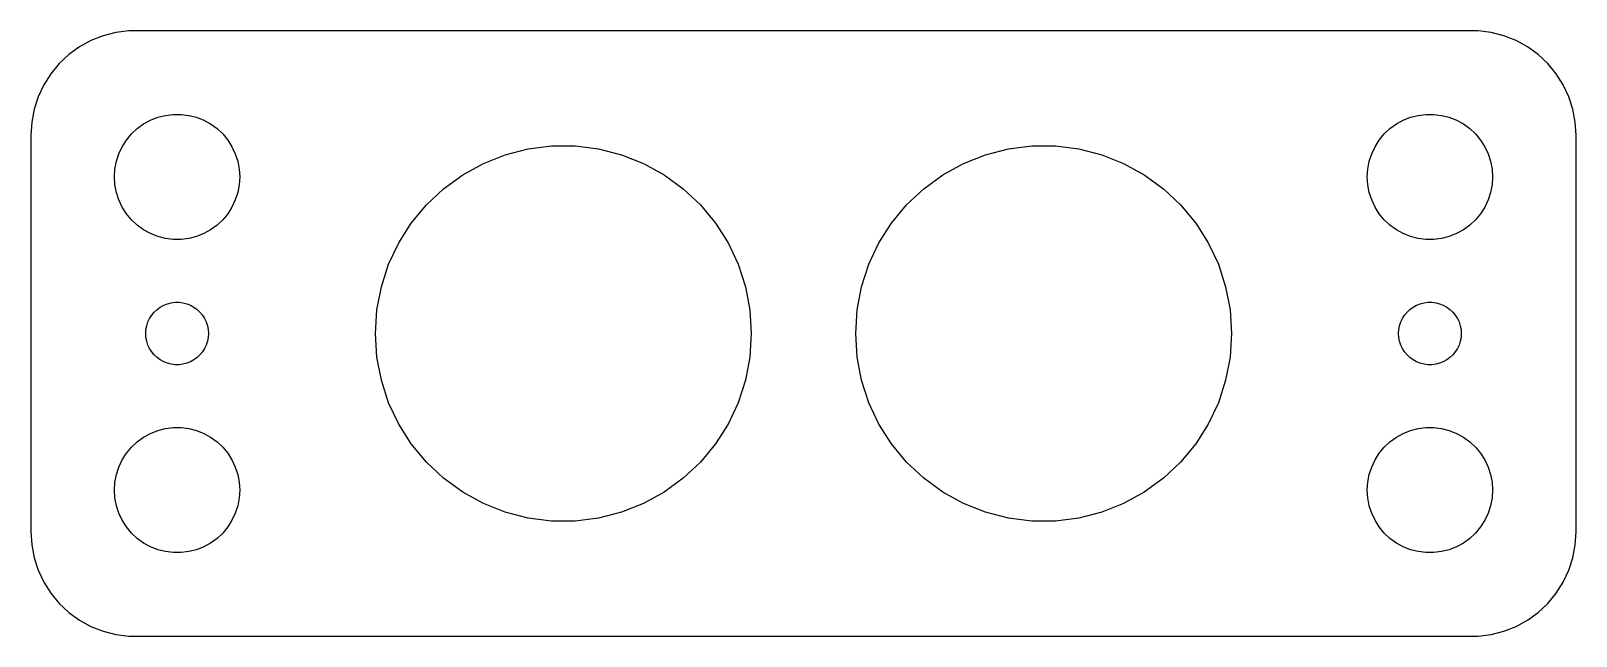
# Model space of a CAD drawing. Header units: metres. Extents: x -37 to 37, y 24.5 to 53.5.
import ezdxf

# ---------------------------------------------------------------- set-up
doc = ezdxf.new("R2010")
doc.units = ezdxf.units.M

msp = doc.modelspace()

# ---------------------------------------------------------------- linework, layer by layer
for p, q in [((-32.9369, 53.4114), (-33.5451, 53.2553)), ((-32.3139, 53.4901), (-32.9369, 53.4114)), ((32.3139, 53.4901), (-32.3139, 53.4901)), ((32.9369, 53.4114), (32.3139, 53.4901)), ((33.5451, 53.2553), (32.9369, 53.4114)), ((-34.6791, 52.7216), (-35.1871, 52.3526)), ((-34.1289, 53.0241), (-34.6791, 52.7216)), ((-33.5451, 53.2553), (-34.1289, 53.0241)), ((34.1289, 53.0241), (33.5451, 53.2553)), ((34.6791, 52.7216), (34.1289, 53.0241)), ((35.1871, 52.3526), (34.6791, 52.7216)), ((-35.6448, 51.9227), (-36.0451, 51.4389)), ((-35.1871, 52.3526), (-35.6448, 51.9227)), ((35.6448, 51.9227), (35.1871, 52.3526)), ((36.0451, 51.4389), (35.6448, 51.9227)), ((-36.0451, 51.4389), (-36.3815, 50.9088)), ((36.3815, 50.9088), (36.0451, 51.4389)), ((-36.6489, 50.3406), (-36.8429, 49.7434)), ((-36.3815, 50.9088), (-36.6489, 50.3406)), ((36.6489, 50.3406), (36.3815, 50.9088)), ((36.8429, 49.7434), (36.6489, 50.3406)), ((-36.8429, 49.7434), (-36.9606, 49.1267)), ((36.9606, 49.1267), (36.8429, 49.7434)), ((-36.9606, 49.1267), (-37, 48.5)), ((-31.9123, 48.8115), (-31.6075, 49.033)), ((-31.6075, 49.033), (-31.2773, 49.2145)), ((-31.2773, 49.2145), (-30.927, 49.3532)), ((-30.927, 49.3532), (-30.5621, 49.4469)), ((-30.5621, 49.4469), (-30.1884, 49.4941)), ((-30.1884, 49.4941), (-29.8116, 49.4941)), ((-29.8116, 49.4941), (-29.4379, 49.4469)), ((-29.4379, 49.4469), (-29.0729, 49.3532)), ((-29.0729, 49.3532), (-28.7227, 49.2145)), ((-28.7227, 49.2145), (-28.3925, 49.033)), ((-28.3925, 49.033), (-28.0877, 48.8115)), ((28.0877, 48.8115), (28.3925, 49.033)), ((28.3925, 49.033), (28.7227, 49.2145)), ((28.7227, 49.2145), (29.0729, 49.3532)), ((29.0729, 49.3532), (29.4379, 49.4469)), ((29.4379, 49.4469), (29.8116, 49.4941)), ((29.8116, 49.4941), (30.1884, 49.4941)), ((30.1884, 49.4941), (30.5621, 49.4469)), ((30.5621, 49.4469), (30.927, 49.3532)), ((30.927, 49.3532), (31.2773, 49.2145)), ((31.2773, 49.2145), (31.6075, 49.033)), ((31.6075, 49.033), (31.9123, 48.8115)), ((37, 48.5), (36.9606, 49.1267)), ((-37, 48.5), (-37, 29.5)), ((-32.6289, 47.9453), (-32.427, 48.2634)), ((-32.427, 48.2634), (-32.1869, 48.5536)), ((-32.1869, 48.5536), (-31.9123, 48.8115)), ((-28.0877, 48.8115), (-27.8131, 48.5536)), ((-27.8131, 48.5536), (-27.5729, 48.2634)), ((-27.5729, 48.2634), (-27.3711, 47.9453)), ((27.3711, 47.9453), (27.5729, 48.2634)), ((27.5729, 48.2634), (27.8131, 48.5536)), ((27.8131, 48.5536), (28.0877, 48.8115)), ((31.9123, 48.8115), (32.1869, 48.5536)), ((32.1869, 48.5536), (32.427, 48.2634)), ((32.427, 48.2634), (32.6289, 47.9453)), ((37, 29.5), (37, 48.5)), ((-32.9057, 47.2461), (-32.7893, 47.6044)), ((-32.7893, 47.6044), (-32.6289, 47.9453)), ((-27.3711, 47.9453), (-27.2107, 47.6044)), ((-27.2107, 47.6044), (-27.0942, 47.2461)), ((-15.332, 47.1434), (-14.2811, 47.5595)), ((-14.2811, 47.5595), (-13.1864, 47.8406)), ((-13.1864, 47.8406), (-12.0651, 47.9822)), ((-12.0651, 47.9822), (-10.9349, 47.9822)), ((-10.9349, 47.9822), (-9.81357, 47.8406)), ((-9.81357, 47.8406), (-8.71884, 47.5595)), ((-8.71884, 47.5595), (-7.66798, 47.1434)), ((7.66798, 47.1434), (8.71884, 47.5595)), ((8.71884, 47.5595), (9.81357, 47.8406)), ((9.81357, 47.8406), (10.9349, 47.9822)), ((10.9349, 47.9822), (12.0651, 47.9822)), ((12.0651, 47.9822), (13.1864, 47.8406)), ((13.1864, 47.8406), (14.2811, 47.5595)), ((14.2811, 47.5595), (15.332, 47.1434)), ((27.0942, 47.2461), (27.2107, 47.6044)), ((27.2107, 47.6044), (27.3711, 47.9453)), ((32.6289, 47.9453), (32.7893, 47.6044)), ((32.7893, 47.6044), (32.9057, 47.2461)), ((-33, 46.5), (-32.9763, 46.876)), ((-32.9763, 46.876), (-32.9057, 47.2461)), ((-27.0942, 47.2461), (-27.0237, 46.876)), ((-27.0237, 46.876), (-27, 46.5)), ((-16.3224, 46.5989), (-15.332, 47.1434)), ((-7.66798, 47.1434), (-6.67755, 46.5989)), ((6.67755, 46.5989), (7.66798, 47.1434)), ((15.332, 47.1434), (16.3224, 46.5989)), ((27, 46.5), (27.0237, 46.876)), ((27.0237, 46.876), (27.0942, 47.2461)), ((32.9057, 47.2461), (32.9763, 46.876)), ((32.9763, 46.876), (33, 46.5)), ((-32.9763, 46.124), (-33, 46.5)), ((-32.9057, 45.7539), (-32.9763, 46.124)), ((-27.0237, 46.124), (-27.0942, 45.7539)), ((-27, 46.5), (-27.0237, 46.124)), ((-18.0607, 45.1609), (-17.2368, 45.9346)), ((-17.2368, 45.9346), (-16.3224, 46.5989)), ((-6.67755, 46.5989), (-5.76318, 45.9346)), ((-5.76318, 45.9346), (-4.93927, 45.1609)), ((4.93927, 45.1609), (5.76318, 45.9346)), ((5.76318, 45.9346), (6.67755, 46.5989)), ((16.3224, 46.5989), (17.2368, 45.9346)), ((17.2368, 45.9346), (18.0607, 45.1609)), ((27.0237, 46.124), (27, 46.5)), ((27.0942, 45.7539), (27.0237, 46.124)), ((32.9763, 46.124), (32.9057, 45.7539)), ((33, 46.5), (32.9763, 46.124)), ((-32.7893, 45.3956), (-32.9057, 45.7539)), ((-32.6289, 45.0547), (-32.7893, 45.3956)), ((-27.2107, 45.3956), (-27.3711, 45.0547)), ((-27.0942, 45.7539), (-27.2107, 45.3956)), ((-18.7811, 44.2901), (-18.0607, 45.1609)), ((-4.93927, 45.1609), (-4.21884, 44.2901)), ((4.21884, 44.2901), (4.93927, 45.1609)), ((18.0607, 45.1609), (18.7811, 44.2901)), ((27.2107, 45.3956), (27.0942, 45.7539)), ((27.3711, 45.0547), (27.2107, 45.3956)), ((32.7893, 45.3956), (32.6289, 45.0547)), ((32.9057, 45.7539), (32.7893, 45.3956)), ((-32.427, 44.7366), (-32.6289, 45.0547)), ((-32.1869, 44.4464), (-32.427, 44.7366)), ((-31.9123, 44.1884), (-32.1869, 44.4464)), ((-27.8131, 44.4464), (-28.0877, 44.1884)), ((-27.5729, 44.7366), (-27.8131, 44.4464)), ((-27.3711, 45.0547), (-27.5729, 44.7366)), ((27.5729, 44.7366), (27.3711, 45.0547)), ((27.8131, 44.4464), (27.5729, 44.7366)), ((28.0877, 44.1884), (27.8131, 44.4464)), ((32.1869, 44.4464), (31.9123, 44.1884)), ((32.427, 44.7366), (32.1869, 44.4464)), ((32.6289, 45.0547), (32.427, 44.7366)), ((-31.6075, 43.967), (-31.9123, 44.1884)), ((-31.2773, 43.7855), (-31.6075, 43.967)), ((-30.927, 43.6468), (-31.2773, 43.7855)), ((-28.7227, 43.7855), (-29.0729, 43.6468)), ((-28.3925, 43.967), (-28.7227, 43.7855)), ((-28.0877, 44.1884), (-28.3925, 43.967)), ((-19.3867, 43.3358), (-18.7811, 44.2901)), ((-4.21884, 44.2901), (-3.61324, 43.3358)), ((3.61324, 43.3358), (4.21884, 44.2901)), ((18.7811, 44.2901), (19.3867, 43.3358)), ((28.3925, 43.967), (28.0877, 44.1884)), ((28.7227, 43.7855), (28.3925, 43.967)), ((29.0729, 43.6468), (28.7227, 43.7855)), ((31.2773, 43.7855), (30.927, 43.6468)), ((31.6075, 43.967), (31.2773, 43.7855)), ((31.9123, 44.1884), (31.6075, 43.967)), ((-30.5621, 43.5531), (-30.927, 43.6468)), ((-30.1884, 43.5059), (-30.5621, 43.5531)), ((-29.8116, 43.5059), (-30.1884, 43.5059)), ((-29.4379, 43.5531), (-29.8116, 43.5059)), ((-29.0729, 43.6468), (-29.4379, 43.5531)), ((-19.868, 42.3131), (-19.3867, 43.3358)), ((-3.61324, 43.3358), (-3.132, 42.3131)), ((3.132, 42.3131), (3.61324, 43.3358)), ((19.3867, 43.3358), (19.868, 42.3131)), ((29.4379, 43.5531), (29.0729, 43.6468)), ((29.8116, 43.5059), (29.4379, 43.5531)), ((30.1884, 43.5059), (29.8116, 43.5059)), ((30.5621, 43.5531), (30.1884, 43.5059)), ((30.927, 43.6468), (30.5621, 43.5531)), ((-20.2172, 41.2382), (-19.868, 42.3131)), ((-3.132, 42.3131), (-2.78275, 41.2382)), ((2.78275, 41.2382), (3.132, 42.3131)), ((19.868, 42.3131), (20.2172, 41.2382)), ((-20.429, 40.128), (-20.2172, 41.2382)), ((-2.78275, 41.2382), (-2.57095, 40.128)), ((2.57095, 40.128), (2.78275, 41.2382)), ((20.2172, 41.2382), (20.429, 40.128)), ((-31.2135, 39.8817), (-31.0934, 40.0268)), ((-31.0934, 40.0268), (-30.9561, 40.1558)), ((-30.9561, 40.1558), (-30.8037, 40.2665)), ((-30.8037, 40.2665), (-30.6387, 40.3572)), ((-30.6387, 40.3572), (-30.4635, 40.4266)), ((-30.4635, 40.4266), (-30.2811, 40.4734)), ((-30.2811, 40.4734), (-30.0942, 40.497)), ((-30.0942, 40.497), (-29.9058, 40.497)), ((-29.9058, 40.497), (-29.7189, 40.4734)), ((-29.7189, 40.4734), (-29.5365, 40.4266)), ((-29.5365, 40.4266), (-29.3613, 40.3572)), ((-29.3613, 40.3572), (-29.1963, 40.2665)), ((-29.1963, 40.2665), (-29.0439, 40.1558)), ((-29.0439, 40.1558), (-28.9065, 40.0268)), ((-28.9065, 40.0268), (-28.7865, 39.8817)), ((-20.5, 39), (-20.429, 40.128)), ((-2.57095, 40.128), (-2.5, 39)), ((2.5, 39), (2.57095, 40.128)), ((20.429, 40.128), (20.5, 39)), ((28.7865, 39.8817), (28.9065, 40.0268)), ((28.9065, 40.0268), (29.0439, 40.1558)), ((29.0439, 40.1558), (29.1963, 40.2665)), ((29.1963, 40.2665), (29.3613, 40.3572)), ((29.3613, 40.3572), (29.5365, 40.4266)), ((29.5365, 40.4266), (29.7189, 40.4734)), ((29.7189, 40.4734), (29.9058, 40.497)), ((29.9058, 40.497), (30.0942, 40.497)), ((30.0942, 40.497), (30.2811, 40.4734)), ((30.2811, 40.4734), (30.4635, 40.4266)), ((30.4635, 40.4266), (30.6387, 40.3572)), ((30.6387, 40.3572), (30.8037, 40.2665)), ((30.8037, 40.2665), (30.9561, 40.1558)), ((30.9561, 40.1558), (31.0934, 40.0268)), ((31.0934, 40.0268), (31.2135, 39.8817)), ((-31.4882, 39.188), (-31.4529, 39.373)), ((-31.4529, 39.373), (-31.3947, 39.5522)), ((-31.3947, 39.5522), (-31.3145, 39.7226)), ((-31.3145, 39.7226), (-31.2135, 39.8817)), ((-28.7865, 39.8817), (-28.6855, 39.7226)), ((-28.6855, 39.7226), (-28.6053, 39.5522)), ((-28.6053, 39.5522), (-28.5471, 39.373)), ((-28.5471, 39.373), (-28.5118, 39.188)), ((28.5118, 39.188), (28.5471, 39.373)), ((28.5471, 39.373), (28.6053, 39.5522)), ((28.6053, 39.5522), (28.6855, 39.7226)), ((28.6855, 39.7226), (28.7865, 39.8817)), ((31.2135, 39.8817), (31.3145, 39.7226)), ((31.3145, 39.7226), (31.3947, 39.5522)), ((31.3947, 39.5522), (31.4529, 39.373)), ((31.4529, 39.373), (31.4882, 39.188)), ((-31.5, 39), (-31.4882, 39.188)), ((-31.4882, 38.812), (-31.5, 39)), ((-31.4529, 38.627), (-31.4882, 38.812)), ((-31.3947, 38.4478), (-31.4529, 38.627)), ((-28.5471, 38.627), (-28.6053, 38.4478)), ((-28.5118, 38.812), (-28.5471, 38.627)), ((-28.5118, 39.188), (-28.5, 39)), ((-28.5, 39), (-28.5118, 38.812)), ((-20.429, 37.872), (-20.5, 39)), ((-2.5, 39), (-2.57095, 37.872)), ((2.57095, 37.872), (2.5, 39)), ((20.5, 39), (20.429, 37.872)), ((28.5, 39), (28.5118, 39.188)), ((28.5118, 38.812), (28.5, 39)), ((28.5471, 38.627), (28.5118, 38.812)), ((28.6053, 38.4478), (28.5471, 38.627)), ((31.4529, 38.627), (31.3947, 38.4478)), ((31.4882, 38.812), (31.4529, 38.627)), ((31.4882, 39.188), (31.5, 39)), ((31.5, 39), (31.4882, 38.812)), ((-31.3145, 38.2774), (-31.3947, 38.4478)), ((-31.2135, 38.1183), (-31.3145, 38.2774)), ((-31.0934, 37.9732), (-31.2135, 38.1183)), ((-30.9561, 37.8442), (-31.0934, 37.9732)), ((-30.8037, 37.7335), (-30.9561, 37.8442)), ((-29.0439, 37.8442), (-29.1963, 37.7335)), ((-28.9065, 37.9732), (-29.0439, 37.8442)), ((-28.7865, 38.1183), (-28.9065, 37.9732)), ((-28.6855, 38.2774), (-28.7865, 38.1183)), ((-28.6053, 38.4478), (-28.6855, 38.2774)), ((-20.2172, 36.7618), (-20.429, 37.872)), ((-2.57095, 37.872), (-2.78275, 36.7618)), ((2.78275, 36.7618), (2.57095, 37.872)), ((20.429, 37.872), (20.2172, 36.7618)), ((28.6855, 38.2774), (28.6053, 38.4478)), ((28.7865, 38.1183), (28.6855, 38.2774)), ((28.9065, 37.9732), (28.7865, 38.1183)), ((29.0439, 37.8442), (28.9065, 37.9732)), ((29.1963, 37.7335), (29.0439, 37.8442)), ((30.9561, 37.8442), (30.8037, 37.7335)), ((31.0934, 37.9732), (30.9561, 37.8442)), ((31.2135, 38.1183), (31.0934, 37.9732)), ((31.3145, 38.2774), (31.2135, 38.1183)), ((31.3947, 38.4478), (31.3145, 38.2774)), ((-30.6387, 37.6428), (-30.8037, 37.7335)), ((-30.4635, 37.5734), (-30.6387, 37.6428)), ((-30.2811, 37.5266), (-30.4635, 37.5734)), ((-30.0942, 37.503), (-30.2811, 37.5266)), ((-29.9058, 37.503), (-30.0942, 37.503)), ((-29.7189, 37.5266), (-29.9058, 37.503)), ((-29.5365, 37.5734), (-29.7189, 37.5266)), ((-29.3613, 37.6428), (-29.5365, 37.5734)), ((-29.1963, 37.7335), (-29.3613, 37.6428)), ((29.3613, 37.6428), (29.1963, 37.7335)), ((29.5365, 37.5734), (29.3613, 37.6428)), ((29.7189, 37.5266), (29.5365, 37.5734)), ((29.9058, 37.503), (29.7189, 37.5266)), ((30.0942, 37.503), (29.9058, 37.503)), ((30.2811, 37.5266), (30.0942, 37.503)), ((30.4635, 37.5734), (30.2811, 37.5266)), ((30.6387, 37.6428), (30.4635, 37.5734)), ((30.8037, 37.7335), (30.6387, 37.6428)), ((-19.868, 35.6869), (-20.2172, 36.7618)), ((-2.78275, 36.7618), (-3.132, 35.6869)), ((3.132, 35.6869), (2.78275, 36.7618)), ((20.2172, 36.7618), (19.868, 35.6869)), ((-19.3867, 34.6642), (-19.868, 35.6869)), ((-3.132, 35.6869), (-3.61324, 34.6642)), ((3.61324, 34.6642), (3.132, 35.6869)), ((19.868, 35.6869), (19.3867, 34.6642)), ((-31.6075, 34.033), (-31.2773, 34.2145)), ((-31.2773, 34.2145), (-30.927, 34.3532)), ((-30.927, 34.3532), (-30.5621, 34.4469)), ((-30.5621, 34.4469), (-30.1884, 34.4941)), ((-30.1884, 34.4941), (-29.8116, 34.4941)), ((-29.8116, 34.4941), (-29.4379, 34.4469)), ((-29.4379, 34.4469), (-29.0729, 34.3532)), ((-29.0729, 34.3532), (-28.7227, 34.2145)), ((-28.7227, 34.2145), (-28.3925, 34.033)), ((-18.7811, 33.7099), (-19.3867, 34.6642)), ((-3.61324, 34.6642), (-4.21884, 33.7099)), ((4.21884, 33.7099), (3.61324, 34.6642)), ((19.3867, 34.6642), (18.7811, 33.7099)), ((28.3925, 34.033), (28.7227, 34.2145)), ((28.7227, 34.2145), (29.0729, 34.3532)), ((29.0729, 34.3532), (29.4379, 34.4469)), ((29.4379, 34.4469), (29.8116, 34.4941)), ((29.8116, 34.4941), (30.1884, 34.4941)), ((30.1884, 34.4941), (30.5621, 34.4469)), ((30.5621, 34.4469), (30.927, 34.3532)), ((30.927, 34.3532), (31.2773, 34.2145)), ((31.2773, 34.2145), (31.6075, 34.033)), ((-32.427, 33.2634), (-32.1869, 33.5536)), ((-32.1869, 33.5536), (-31.9123, 33.8116)), ((-31.9123, 33.8116), (-31.6075, 34.033)), ((-28.3925, 34.033), (-28.0877, 33.8116)), ((-28.0877, 33.8116), (-27.8131, 33.5536)), ((-27.8131, 33.5536), (-27.5729, 33.2634)), ((-18.0607, 32.8391), (-18.7811, 33.7099)), ((-4.21884, 33.7099), (-4.93927, 32.8391)), ((4.93927, 32.8391), (4.21884, 33.7099)), ((18.7811, 33.7099), (18.0607, 32.8391)), ((27.5729, 33.2634), (27.8131, 33.5536)), ((27.8131, 33.5536), (28.0877, 33.8116)), ((28.0877, 33.8116), (28.3925, 34.033)), ((31.6075, 34.033), (31.9123, 33.8116)), ((31.9123, 33.8116), (32.1869, 33.5536)), ((32.1869, 33.5536), (32.427, 33.2634)), ((-32.9057, 32.2461), (-32.7893, 32.6044)), ((-32.7893, 32.6044), (-32.6289, 32.9453)), ((-32.6289, 32.9453), (-32.427, 33.2634)), ((-27.5729, 33.2634), (-27.3711, 32.9453)), ((-27.3711, 32.9453), (-27.2107, 32.6044)), ((-27.2107, 32.6044), (-27.0942, 32.2461)), ((-17.2368, 32.0654), (-18.0607, 32.8391)), ((-4.93927, 32.8391), (-5.76318, 32.0654)), ((5.76318, 32.0654), (4.93927, 32.8391)), ((18.0607, 32.8391), (17.2368, 32.0654)), ((27.0942, 32.2461), (27.2107, 32.6044)), ((27.2107, 32.6044), (27.3711, 32.9453)), ((27.3711, 32.9453), (27.5729, 33.2634)), ((32.427, 33.2634), (32.6289, 32.9453)), ((32.6289, 32.9453), (32.7893, 32.6044)), ((32.7893, 32.6044), (32.9057, 32.2461)), ((-33, 31.5), (-32.9763, 31.876)), ((-32.9763, 31.876), (-32.9057, 32.2461)), ((-27.0942, 32.2461), (-27.0237, 31.876)), ((-27.0237, 31.876), (-27, 31.5)), ((-16.3224, 31.4011), (-17.2368, 32.0654)), ((-5.76318, 32.0654), (-6.67755, 31.4011)), ((6.67755, 31.4011), (5.76318, 32.0654)), ((17.2368, 32.0654), (16.3224, 31.4011)), ((27, 31.5), (27.0237, 31.876)), ((27.0237, 31.876), (27.0942, 32.2461)), ((32.9057, 32.2461), (32.9763, 31.876)), ((32.9763, 31.876), (33, 31.5)), ((-32.9763, 31.124), (-33, 31.5)), ((-32.9057, 30.7539), (-32.9763, 31.124)), ((-27.0237, 31.124), (-27.0942, 30.7539)), ((-27, 31.5), (-27.0237, 31.124)), ((-15.332, 30.8566), (-16.3224, 31.4011)), ((-6.67755, 31.4011), (-7.66798, 30.8566)), ((7.66798, 30.8566), (6.67755, 31.4011)), ((16.3224, 31.4011), (15.332, 30.8566)), ((27.0237, 31.124), (27, 31.5)), ((27.0942, 30.7539), (27.0237, 31.124)), ((32.9763, 31.124), (32.9057, 30.7539)), ((33, 31.5), (32.9763, 31.124)), ((-32.7893, 30.3956), (-32.9057, 30.7539)), ((-32.6289, 30.0547), (-32.7893, 30.3956)), ((-27.2107, 30.3956), (-27.3711, 30.0547)), ((-27.0942, 30.7539), (-27.2107, 30.3956)), ((-14.2811, 30.4405), (-15.332, 30.8566)), ((-13.1864, 30.1594), (-14.2811, 30.4405)), ((-8.71884, 30.4405), (-9.81357, 30.1594)), ((-7.66798, 30.8566), (-8.71884, 30.4405)), ((8.71884, 30.4405), (7.66798, 30.8566)), ((9.81357, 30.1594), (8.71884, 30.4405)), ((14.2811, 30.4405), (13.1864, 30.1594)), ((15.332, 30.8566), (14.2811, 30.4405)), ((27.2107, 30.3956), (27.0942, 30.7539)), ((27.3711, 30.0547), (27.2107, 30.3956)), ((32.7893, 30.3956), (32.6289, 30.0547)), ((32.9057, 30.7539), (32.7893, 30.3956)), ((-32.427, 29.7366), (-32.6289, 30.0547)), ((-32.1869, 29.4464), (-32.427, 29.7366)), ((-27.5729, 29.7366), (-27.8131, 29.4464)), ((-27.3711, 30.0547), (-27.5729, 29.7366)), ((-12.0651, 30.0178), (-13.1864, 30.1594)), ((-10.9349, 30.0178), (-12.0651, 30.0178)), ((-9.81357, 30.1594), (-10.9349, 30.0178)), ((10.9349, 30.0178), (9.81357, 30.1594)), ((12.0651, 30.0178), (10.9349, 30.0178)), ((13.1864, 30.1594), (12.0651, 30.0178)), ((27.5729, 29.7366), (27.3711, 30.0547)), ((27.8131, 29.4464), (27.5729, 29.7366)), ((32.427, 29.7366), (32.1869, 29.4464)), ((32.6289, 30.0547), (32.427, 29.7366)), ((-37, 29.5), (-36.9606, 28.8733)), ((-36.9606, 28.8733), (-36.8429, 28.2566)), ((-31.9123, 29.1885), (-32.1869, 29.4464)), ((-31.6075, 28.967), (-31.9123, 29.1885)), ((-31.2773, 28.7855), (-31.6075, 28.967)), ((-28.3925, 28.967), (-28.7227, 28.7855)), ((-28.0877, 29.1885), (-28.3925, 28.967)), ((-27.8131, 29.4464), (-28.0877, 29.1885)), ((28.0877, 29.1885), (27.8131, 29.4464)), ((28.3925, 28.967), (28.0877, 29.1885)), ((28.7227, 28.7855), (28.3925, 28.967)), ((31.6075, 28.967), (31.2773, 28.7855)), ((31.9123, 29.1885), (31.6075, 28.967)), ((32.1869, 29.4464), (31.9123, 29.1885)), ((36.8429, 28.2566), (36.9606, 28.8733)), ((36.9606, 28.8733), (37, 29.5)), ((-36.8429, 28.2566), (-36.6489, 27.6594)), ((-30.927, 28.6468), (-31.2773, 28.7855)), ((-30.5621, 28.5531), (-30.927, 28.6468)), ((-30.1884, 28.5059), (-30.5621, 28.5531)), ((-29.8116, 28.5059), (-30.1884, 28.5059)), ((-29.4379, 28.5531), (-29.8116, 28.5059)), ((-29.0729, 28.6468), (-29.4379, 28.5531)), ((-28.7227, 28.7855), (-29.0729, 28.6468)), ((29.0729, 28.6468), (28.7227, 28.7855)), ((29.4379, 28.5531), (29.0729, 28.6468)), ((29.8116, 28.5059), (29.4379, 28.5531)), ((30.1884, 28.5059), (29.8116, 28.5059)), ((30.5621, 28.5531), (30.1884, 28.5059)), ((30.927, 28.6468), (30.5621, 28.5531)), ((31.2773, 28.7855), (30.927, 28.6468)), ((36.6489, 27.6594), (36.8429, 28.2566)), ((-36.6489, 27.6594), (-36.3815, 27.0912)), ((36.3815, 27.0912), (36.6489, 27.6594)), ((-36.3815, 27.0912), (-36.0451, 26.5611)), ((36.0451, 26.5611), (36.3815, 27.0912)), ((-36.0451, 26.5611), (-35.6448, 26.0773)), ((-35.6448, 26.0773), (-35.1871, 25.6474)), ((35.1871, 25.6474), (35.6448, 26.0773)), ((35.6448, 26.0773), (36.0451, 26.5611)), ((-35.1871, 25.6474), (-34.6791, 25.2784)), ((-34.6791, 25.2784), (-34.1289, 24.9759)), ((34.1289, 24.9759), (34.6791, 25.2784)), ((34.6791, 25.2784), (35.1871, 25.6474)), ((-34.1289, 24.9759), (-33.5451, 24.7447)), ((-33.5451, 24.7447), (-32.9369, 24.5886)), ((-32.9369, 24.5886), (-32.3139, 24.5099)), ((-32.3139, 24.5099), (32.3139, 24.5099)), ((32.3139, 24.5099), (32.9369, 24.5886)), ((32.9369, 24.5886), (33.5451, 24.7447)), ((33.5451, 24.7447), (34.1289, 24.9759))]:
    msp.add_line(p, q)

doc.saveas('drawing.dxf')
